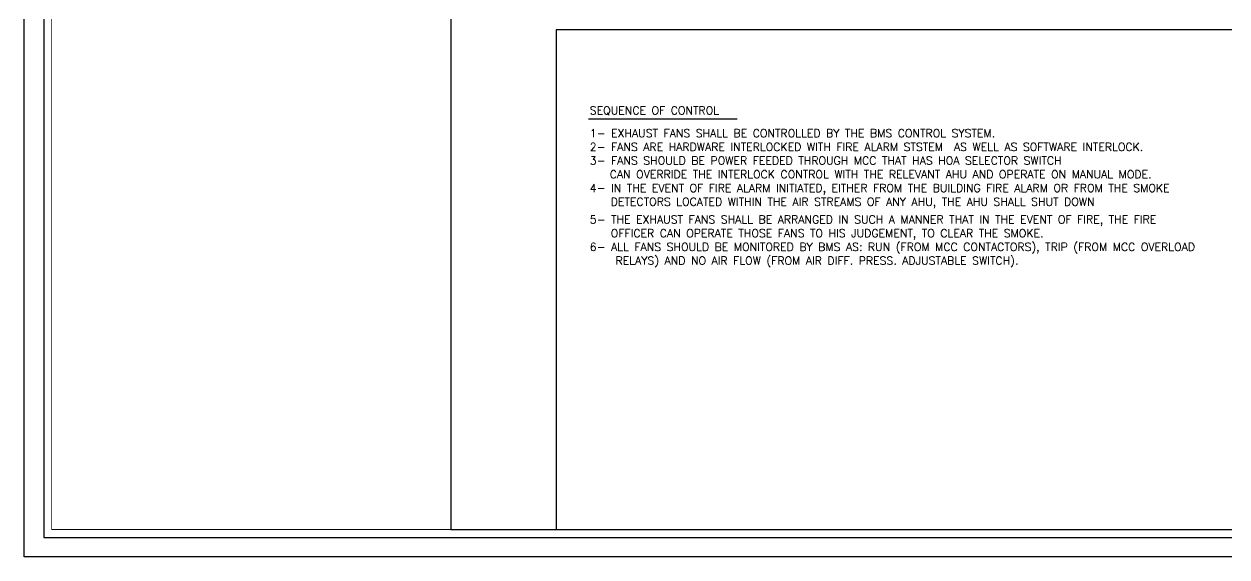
# Model space of a CAD drawing. Extents: x -730 to 2784, y 160 to 852.
# Drawn here: x -729.91 to -700.66, y 320.18 to 333.15 of the extents above; entities that cross this region are included whole.
import ezdxf

# ---------------------------------------------------------------- set-up
doc = ezdxf.new("R2010")
doc.units = 0
doc.header["$MEASUREMENT"] = 0
for name, color, linetype in [('fram', 252, 'Continuous'), ('P2T', 2, 'Continuous'), ('WALL', 4, 'Continuous')]:
    doc.layers.add(name, color=color, linetype=linetype)
doc.styles.add('E260', font='SIMPLEX', dxfattribs={"height": 260})

msp = doc.modelspace()

# ---------------------------------------------------------------- linework, layer by layer
for points in [[(-719.527, 320.844), (-682.864, 320.844), (-682.864, 357.506), (-719.527, 357.506)], [(-685.426, 333.006), (-716.965, 333.006), (-716.965, 320.844), (-685.426, 320.844)]]:
    msp.add_lwpolyline(points, close=True)
at = {"layer": 'fram'}
msp.add_line((-729.43, 320.652), (-665.384, 320.652), dxfattribs=at)
for points in [[(-729.907, 358.175), (-664.907, 358.175), (-664.907, 320.175), (-729.907, 320.175)], [(-672.961, 357.698), (-729.43, 357.698), (-729.43, 320.652), (-672.961, 320.652)]]:
    msp.add_lwpolyline(points, close=True, dxfattribs=at)
at = {"layer": 'P2T'}
msp.add_line((-716.183, 330.841), (-712.571, 330.841), dxfattribs=at)
at = {"layer": 'WALL', "color": 252, "linetype": 'Continuous'}
msp.add_lwpolyline([(-673.153, 357.506, 0.0192, 0.0192, 0), (-729.238, 357.506, 0.0192, 0.0192, 0), (-729.238, 320.844, 0.0192, 0.0192, 0), (-673.153, 320.844, 0.0192, 0.0192, 0)], format="xyseb", close=True, dxfattribs=at)
msp.add_lwpolyline([(-673.153, 357.506, 0.0192, 0.0192, 0), (-729.238, 357.506, 0.0192, 0.0192, 0), (-729.238, 320.844, 0.0192, 0.0192, 0), (-673.153, 320.844, 0.0192, 0.0192, 0)], format="xyseb", close=True, dxfattribs=at)
at = {"layer": 'WALL', "linetype": 'Continuous'}
msp.add_lwpolyline([(-673.153, 357.506, 0.0192, 0.0192, 0), (-729.238, 357.506, 0.0192, 0.0192, 0), (-729.238, 320.844, 0.0192, 0.0192, 0), (-673.153, 320.844, 0.0192, 0.0192, 0)], format="xyseb", close=True, dxfattribs=at)

# ---------------------------------------------------------------- texts
at = {"layer": 'P2T', "style": 'E260'}
for s, p in [('SEQUENCE OF CONTROL', (-716.151, 330.948)), ('1- EXHAUST FANS SHALL BE CONTROLLED BY THE BMS CONTROL SYSTEM.', (-716.151, 330.394)), ('2- FANS ARE HARDWARE INTERLOCKED WITH FIRE ALARM STSTEM  AS WELL AS SOFTWARE INTERLOCK.', (-716.151, 330.06)), ('3- FANS SHOULD BE POWER FEEDED THROUGH MCC THAT HAS HOA SELECTOR SWITCH', (-716.151, 329.727)), ('  CAN OVERRIDE THE INTERLOCK CONTROL WITH THE RELEVANT AHU AND OPERATE ON MANUAL MODE.', (-715.933, 329.393)), ('4- IN THE EVENT OF FIRE ALARM INITIATED, EITHER FROM THE BUILDING FIRE ALARM OR FROM THE SMOKE', (-716.151, 329.06)), ('  DETECTORS LOCATED WITHIN THE AIR STREAMS OF ANY AHU, THE AHU SHALL SHUT DOWN', (-715.908, 328.726)), ('5- THE EXHAUST FANS SHALL BE ARRANGED IN SUCH A MANNER THAT IN THE EVENT OF FIRE, THE FIRE', (-716.151, 328.293)), ('  OFFICER CAN OPERATE THOSE FANS TO HIS JUDGEMENT, TO CLEAR THE SMOKE.', (-715.908, 327.959)), ('6- ALL FANS SHOULD BE MONITORED BY BMS AS: RUN (FROM MCC CONTACTORS), TRIP (FROM MCC OVERLOAD ', (-716.151, 327.626)), ('RELAYS) AND NO AIR FLOW (FROM AIR DIFF. PRESS. ADJUSTABLE SWITCH).', (-715.525, 327.292))]:
    msp.add_text(s, height=0.19456, dxfattribs=at).set_placement(p)

doc.saveas('drawing.dxf')
